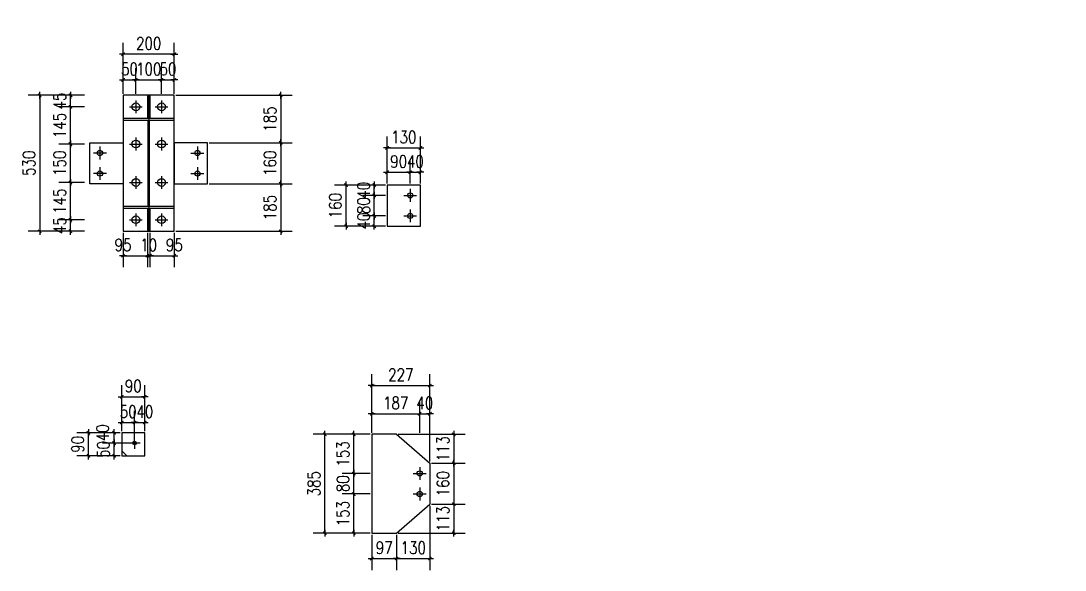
# Model space of a CAD drawing. Header units: millimetres. Extents: x 2287919 to 2522484, y -1845182 to -1736911.
# Drawn here: x 2433823 to 2441969, y -1811040 to -1806760 of the extents above; entities that cross this region are included whole.
import ezdxf

# ---------------------------------------------------------------- set-up
doc = ezdxf.new("R2010")
doc.units = ezdxf.units.MM
doc.header["$LTSCALE"] = 1000
doc.header["$PDMODE"] = 34
doc.styles.add('DIM_FONT', font='simplex.shx', dxfattribs={"width": 0.8, "bigfont": 'hztxt.shx'})
doc.dimstyles.new('WGH(1)', dxfattribs={"dimscale": 1.2, "dimtxt": 100, "dimasz": 0.5, "dimexe": 75, "dimexo": 75, "dimgap": 75, "dimtad": 1, "dimdec": 0, "dimzin": 0, "dimdsep": 46, "dimtxsty": 'DIM_FONT', "dimblk1": '_DIMX', "dimblk2": '_DIMX', "dimsah": 1, "dimcen": 0.09, "dimclrd": 3, "dimclre": 3, "dimclrt": 7, "dimadec": 0, "dimazin": 0, "dimtfac": 1, "dimtdec": 0, "dimtix": 1, "dimtmove": 2, "dimatfit": 3, "dimldrblk": '_DIMX', "dimfxl": 1, "dimtolj": 1, "dimtzin": 0, "dimarcsym": 0})

# ---------------------------------------------------------------- blocks, each defined once
blk = doc.blocks.new('_DIMX')
blk.add_line((-150, 0), (150, 0))
at = {"const_width": 50}
blk.add_lwpolyline([(-70, -70), (70, 70)], dxfattribs=at)
blk = doc.blocks.new('*D731')
at = {"color": 3, "lineweight": -2}
for p, q in [((2434331.6, -1805194.5), (2434258.9, -1805829.7)), ((2444613.1, -1806924.6), (2434269.7, -1805740.4)), ((2444676.2, -1806378.8), (2444603.5, -1807014.1))]:
    blk.add_line(p, q, dxfattribs=at)
at = {"layer": 'Defpoints', "color": 0}
for p in [(2434341.8, -1805105.1), (2434269.1, -1805740.3), (2444686.5, -1806289.4)]:
    blk.add_point(p, dxfattribs=at)
at = {"color": 3, "lineweight": -2, "xscale": 0.6, "yscale": 0.6, "zscale": 0.6}
for p, rotation in [((2434269.1, -1805740.3), 173.468718279122), ((2444613.7, -1806924.7), 353.468718279122)]:
    blk.add_blockref('_DIMX', p, dxfattribs=dict(at, rotation=rotation))
at = {"color": 7, "insert": (2439458.5, -1806183.5), "char_height": 120, "attachment_point": 5, "rotation": 353.46872, "style": 'DIM_FONT'}
blk.add_mtext('\\A1;10412', dxfattribs=at)
blk = doc.blocks.new('*D749')
at = {"color": 3, "lineweight": -2}
for p, q in [((2434318, -1808310), (2434120, -1808310)), ((2434210, -1808309.82), (2434210, -1808309.64)), ((2434210, -1808400), (2434210, -1808310)), ((2434318, -1808400), (2434120, -1808400)), ((2434210, -1808400.18), (2434210, -1808400.36))]:
    blk.add_line(p, q, dxfattribs=at)
at = {"layer": 'Defpoints', "color": 0}
for p in [(2434210, -1808310), (2434330, -1808310), (2434330, -1808400)]:
    blk.add_point(p, dxfattribs=at)
at = {"color": 3, "lineweight": -2, "xscale": 0.18, "yscale": 0.18, "zscale": 0.18}
for p, rotation in [((2434210, -1808310), 270), ((2434210, -1808400), 90)]:
    blk.add_blockref('_DIMX', p, dxfattribs=dict(at, rotation=rotation))
at = {"color": 7, "insert": (2434126, -1808355), "char_height": 96, "attachment_point": 5, "rotation": 90, "style": 'DIM_FONT'}
blk.add_mtext('\\A1;45', dxfattribs=at)
blk = doc.blocks.new('*D744')
at = {"color": 3, "lineweight": -2}
for p, q in [((2434318, -1808020), (2434120, -1808020)), ((2434210, -1808309.82), (2434210, -1808020.18)), ((2434318, -1808310), (2434120, -1808310))]:
    blk.add_line(p, q, dxfattribs=at)
at = {"layer": 'Defpoints', "color": 0}
for p in [(2434210, -1808020), (2434330, -1808020), (2434330, -1808310)]:
    blk.add_point(p, dxfattribs=at)
at = {"color": 3, "lineweight": -2, "xscale": 0.18, "yscale": 0.18, "zscale": 0.18}
for p, rotation in [((2434210, -1808020), 90), ((2434210, -1808310), 270)]:
    blk.add_blockref('_DIMX', p, dxfattribs=dict(at, rotation=rotation))
at = {"color": 7, "insert": (2434126, -1808165), "char_height": 96, "attachment_point": 5, "rotation": 90, "style": 'DIM_FONT'}
blk.add_mtext('\\A1;145', dxfattribs=at)
blk = doc.blocks.new('*D745')
at = {"color": 3, "lineweight": -2}
for p, q in [((2434318, -1807720), (2434120, -1807720)), ((2434210, -1808019.82), (2434210, -1807720.18)), ((2434318, -1808020), (2434120, -1808020))]:
    blk.add_line(p, q, dxfattribs=at)
at = {"layer": 'Defpoints', "color": 0}
for p in [(2434210, -1807720), (2434330, -1807720), (2434330, -1808020)]:
    blk.add_point(p, dxfattribs=at)
at = {"color": 3, "lineweight": -2, "xscale": 0.18, "yscale": 0.18, "zscale": 0.18}
for p, rotation in [((2434210, -1807720), 90), ((2434210, -1808020), 270)]:
    blk.add_blockref('_DIMX', p, dxfattribs=dict(at, rotation=rotation))
at = {"color": 7, "insert": (2434126, -1807870), "char_height": 96, "attachment_point": 5, "rotation": 90, "style": 'DIM_FONT'}
blk.add_mtext('\\A1;150', dxfattribs=at)
blk = doc.blocks.new('*D746')
at = {"color": 3, "lineweight": -2}
for p, q in [((2434318, -1807430), (2434120, -1807430)), ((2434210, -1807719.82), (2434210, -1807430.18)), ((2434318, -1807720), (2434120, -1807720))]:
    blk.add_line(p, q, dxfattribs=at)
at = {"layer": 'Defpoints', "color": 0}
for p in [(2434210, -1807430), (2434330, -1807430), (2434330, -1807720)]:
    blk.add_point(p, dxfattribs=at)
at = {"color": 3, "lineweight": -2, "xscale": 0.18, "yscale": 0.18, "zscale": 0.18}
for p, rotation in [((2434210, -1807430), 90), ((2434210, -1807720), 270)]:
    blk.add_blockref('_DIMX', p, dxfattribs=dict(at, rotation=rotation))
at = {"color": 7, "insert": (2434126, -1807575), "char_height": 96, "attachment_point": 5, "rotation": 90, "style": 'DIM_FONT'}
blk.add_mtext('\\A1;145', dxfattribs=at)
blk = doc.blocks.new('*D750')
at = {"color": 3, "lineweight": -2}
for p, q in [((2434318, -1807340), (2434120, -1807340)), ((2434210, -1807339.82), (2434210, -1807339.64)), ((2434210, -1807430), (2434210, -1807340)), ((2434318, -1807430), (2434120, -1807430)), ((2434210, -1807430.18), (2434210, -1807430.36))]:
    blk.add_line(p, q, dxfattribs=at)
at = {"layer": 'Defpoints', "color": 0}
for p in [(2434210, -1807340), (2434330, -1807340), (2434330, -1807430)]:
    blk.add_point(p, dxfattribs=at)
at = {"color": 3, "lineweight": -2, "xscale": 0.18, "yscale": 0.18, "zscale": 0.18}
for p, rotation in [((2434210, -1807340), 270), ((2434210, -1807430), 90)]:
    blk.add_blockref('_DIMX', p, dxfattribs=dict(at, rotation=rotation))
at = {"color": 7, "insert": (2434126, -1807385), "char_height": 96, "attachment_point": 5, "rotation": 90, "style": 'DIM_FONT'}
blk.add_mtext('\\A1;45', dxfattribs=at)
blk = doc.blocks.new('*D747')
at = {"color": 3, "lineweight": -2}
for p, q in [((2434620, -1807328), (2434620, -1807130)), ((2434720, -1807328), (2434720, -1807130)), ((2434619.82, -1807220), (2434619.64, -1807220)), ((2434620, -1807220), (2434720, -1807220)), ((2434720.18, -1807220), (2434720.36, -1807220))]:
    blk.add_line(p, q, dxfattribs=at)
at = {"layer": 'Defpoints', "color": 0}
for p in [(2434720, -1807220), (2434620, -1807340), (2434720, -1807340)]:
    blk.add_point(p, dxfattribs=at)
at = {"color": 3, "lineweight": -2, "xscale": 0.18, "yscale": 0.18, "zscale": 0.18}
blk.add_blockref('_DIMX', (2434620, -1807220), dxfattribs=at)
at = {"color": 3, "lineweight": -2, "xscale": 0.18, "yscale": 0.18, "zscale": 0.18, "rotation": 180}
blk.add_blockref('_DIMX', (2434720, -1807220), dxfattribs=at)
at = {"color": 7, "insert": (2434670, -1807136), "char_height": 96, "attachment_point": 5, "style": 'DIM_FONT'}
blk.add_mtext('\\A1;50', dxfattribs=at)
blk = doc.blocks.new('*D748')
at = {"color": 3, "lineweight": -2}
for p, q in [((2434720, -1807328), (2434720, -1807130)), ((2434920, -1807328), (2434920, -1807130)), ((2434719.82, -1807220), (2434719.64, -1807220)), ((2434720, -1807220), (2434920, -1807220)), ((2434920.18, -1807220), (2434920.36, -1807220))]:
    blk.add_line(p, q, dxfattribs=at)
at = {"layer": 'Defpoints', "color": 0}
for p in [(2434920, -1807220), (2434720, -1807340), (2434920, -1807340)]:
    blk.add_point(p, dxfattribs=at)
at = {"color": 3, "lineweight": -2, "xscale": 0.18, "yscale": 0.18, "zscale": 0.18}
blk.add_blockref('_DIMX', (2434720, -1807220), dxfattribs=at)
at = {"color": 3, "lineweight": -2, "xscale": 0.18, "yscale": 0.18, "zscale": 0.18, "rotation": 180}
blk.add_blockref('_DIMX', (2434920, -1807220), dxfattribs=at)
at = {"color": 7, "insert": (2434820, -1807136), "char_height": 96, "attachment_point": 5, "style": 'DIM_FONT'}
blk.add_mtext('\\A1;100', dxfattribs=at)
blk = doc.blocks.new('*D751')
at = {"color": 3, "lineweight": -2}
for p, q in [((2434920, -1807328), (2434920, -1807130)), ((2435020, -1807328), (2435020, -1807130)), ((2434919.82, -1807220), (2434919.64, -1807220)), ((2434920, -1807220), (2435020, -1807220)), ((2435020.18, -1807220), (2435020.36, -1807220))]:
    blk.add_line(p, q, dxfattribs=at)
at = {"layer": 'Defpoints', "color": 0}
for p in [(2435020, -1807220), (2434920, -1807340), (2435020, -1807340)]:
    blk.add_point(p, dxfattribs=at)
at = {"color": 3, "lineweight": -2, "xscale": 0.18, "yscale": 0.18, "zscale": 0.18}
blk.add_blockref('_DIMX', (2434920, -1807220), dxfattribs=at)
at = {"color": 3, "lineweight": -2, "xscale": 0.18, "yscale": 0.18, "zscale": 0.18, "rotation": 180}
blk.add_blockref('_DIMX', (2435020, -1807220), dxfattribs=at)
at = {"color": 7, "insert": (2434970, -1807136), "char_height": 96, "attachment_point": 5, "style": 'DIM_FONT'}
blk.add_mtext('\\A1;50', dxfattribs=at)
blk = doc.blocks.new('*D752')
at = {"color": 3, "lineweight": -2}
for p, q in [((2434620, -1807328), (2434620, -1806930)), ((2435020, -1807328), (2435020, -1806930)), ((2435019.82, -1807020), (2434620.18, -1807020))]:
    blk.add_line(p, q, dxfattribs=at)
at = {"layer": 'Defpoints', "color": 0}
for p in [(2434620, -1807020), (2434620, -1807340), (2435020, -1807340)]:
    blk.add_point(p, dxfattribs=at)
at = {"color": 3, "lineweight": -2, "xscale": 0.18, "yscale": 0.18, "zscale": 0.18, "rotation": 180}
blk.add_blockref('_DIMX', (2434620, -1807020), dxfattribs=at)
at = {"color": 3, "lineweight": -2, "xscale": 0.18, "yscale": 0.18, "zscale": 0.18}
blk.add_blockref('_DIMX', (2435020, -1807020), dxfattribs=at)
at = {"color": 7, "insert": (2434820, -1806936), "char_height": 96, "attachment_point": 5, "style": 'DIM_FONT'}
blk.add_mtext('\\A1;200', dxfattribs=at)
blk = doc.blocks.new('*D753')
at = {"color": 3, "lineweight": -2}
for p, q in [((2434318, -1807340), (2433880, -1807340)), ((2433970, -1807340.18), (2433970, -1808399.82)), ((2434318, -1808400), (2433880, -1808400))]:
    blk.add_line(p, q, dxfattribs=at)
at = {"layer": 'Defpoints', "color": 0}
for p in [(2434330, -1807340), (2433970, -1808400), (2434330, -1808400)]:
    blk.add_point(p, dxfattribs=at)
at = {"color": 3, "lineweight": -2, "xscale": 0.18, "yscale": 0.18, "zscale": 0.18}
for p, rotation in [((2433970, -1807340), 90), ((2433970, -1808400), 270)]:
    blk.add_blockref('_DIMX', p, dxfattribs=dict(at, rotation=rotation))
at = {"color": 7, "insert": (2433886, -1807870), "char_height": 96, "attachment_point": 5, "rotation": 90, "style": 'DIM_FONT'}
blk.add_mtext('\\A1;530', dxfattribs=at)
blk = doc.blocks.new('*D754')
at = {"color": 3, "lineweight": -2}
for p, q in [((2434620, -1808412), (2434620, -1808680)), ((2434810, -1808412), (2434810, -1808680)), ((2434620.18, -1808590), (2434809.82, -1808590))]:
    blk.add_line(p, q, dxfattribs=at)
at = {"layer": 'Defpoints', "color": 0}
for p in [(2434620, -1808400), (2434810, -1808400), (2434810, -1808590)]:
    blk.add_point(p, dxfattribs=at)
at = {"color": 3, "lineweight": -2, "xscale": 0.18, "yscale": 0.18, "zscale": 0.18, "rotation": 180}
blk.add_blockref('_DIMX', (2434620, -1808590), dxfattribs=at)
at = {"color": 3, "lineweight": -2, "xscale": 0.18, "yscale": 0.18, "zscale": 0.18}
blk.add_blockref('_DIMX', (2434810, -1808590), dxfattribs=at)
at = {"color": 7, "insert": (2434620, -1808506), "char_height": 96, "attachment_point": 5, "style": 'DIM_FONT'}
blk.add_mtext('\\A1;95', dxfattribs=at)
blk = doc.blocks.new('*D755')
at = {"color": 3, "lineweight": -2}
for p, q in [((2434810, -1808412), (2434810, -1808680)), ((2434830, -1808412), (2434830, -1808680)), ((2434809.82, -1808590), (2434809.64, -1808590)), ((2434810, -1808590), (2434830, -1808590)), ((2434830.18, -1808590), (2434830.36, -1808590))]:
    blk.add_line(p, q, dxfattribs=at)
at = {"layer": 'Defpoints', "color": 0}
for p in [(2434810, -1808400), (2434830, -1808400), (2434830, -1808590)]:
    blk.add_point(p, dxfattribs=at)
at = {"color": 3, "lineweight": -2, "xscale": 0.18, "yscale": 0.18, "zscale": 0.18}
blk.add_blockref('_DIMX', (2434810, -1808590), dxfattribs=at)
at = {"color": 3, "lineweight": -2, "xscale": 0.18, "yscale": 0.18, "zscale": 0.18, "rotation": 180}
blk.add_blockref('_DIMX', (2434830, -1808590), dxfattribs=at)
at = {"color": 7, "insert": (2434820, -1808506), "char_height": 96, "attachment_point": 5, "style": 'DIM_FONT'}
blk.add_mtext('\\A1;10', dxfattribs=at)
blk = doc.blocks.new('*D756')
at = {"color": 3, "lineweight": -2}
for p, q in [((2434830, -1808412), (2434830, -1808680)), ((2435020, -1808412), (2435020, -1808680)), ((2434830.18, -1808590), (2435019.82, -1808590))]:
    blk.add_line(p, q, dxfattribs=at)
at = {"layer": 'Defpoints', "color": 0}
for p in [(2434830, -1808400), (2435020, -1808400), (2435020, -1808590)]:
    blk.add_point(p, dxfattribs=at)
at = {"color": 3, "lineweight": -2, "xscale": 0.18, "yscale": 0.18, "zscale": 0.18, "rotation": 180}
blk.add_blockref('_DIMX', (2434830, -1808590), dxfattribs=at)
at = {"color": 3, "lineweight": -2, "xscale": 0.18, "yscale": 0.18, "zscale": 0.18}
blk.add_blockref('_DIMX', (2435020, -1808590), dxfattribs=at)
at = {"color": 7, "insert": (2435020, -1808506), "char_height": 96, "attachment_point": 5, "style": 'DIM_FONT'}
blk.add_mtext('\\A1;95', dxfattribs=at)
blk = doc.blocks.new('*D757')
at = {"color": 3, "lineweight": -2}
for p, q in [((2434684, -1810050), (2434460, -1810050)), ((2434550, -1810049.82), (2434550, -1810049.64)), ((2434550, -1810150), (2434550, -1810050)), ((2434598, -1810150), (2434460, -1810150)), ((2434550, -1810150.18), (2434550, -1810150.36))]:
    blk.add_line(p, q, dxfattribs=at)
at = {"layer": 'Defpoints', "color": 0}
for p in [(2434550, -1810050), (2434696, -1810050), (2434610, -1810150)]:
    blk.add_point(p, dxfattribs=at)
at = {"color": 3, "lineweight": -2, "xscale": 0.18, "yscale": 0.18, "zscale": 0.18}
for p, rotation in [((2434550, -1810050), 270), ((2434550, -1810150), 90)]:
    blk.add_blockref('_DIMX', p, dxfattribs=dict(at, rotation=rotation))
at = {"color": 7, "insert": (2434466, -1810100), "char_height": 96, "attachment_point": 5, "rotation": 90, "style": 'DIM_FONT'}
blk.add_mtext('\\A1;50', dxfattribs=at)
blk = doc.blocks.new('*D758')
at = {"color": 3, "lineweight": -2}
for p, q in [((2434598, -1809970), (2434460, -1809970)), ((2434550, -1810049.82), (2434550, -1809970.18)), ((2434684, -1810050), (2434460, -1810050))]:
    blk.add_line(p, q, dxfattribs=at)
at = {"layer": 'Defpoints', "color": 0}
for p in [(2434550, -1809970), (2434610, -1809970), (2434696, -1810050)]:
    blk.add_point(p, dxfattribs=at)
at = {"color": 3, "lineweight": -2, "xscale": 0.18, "yscale": 0.18, "zscale": 0.18}
for p, rotation in [((2434550, -1809970), 90), ((2434550, -1810050), 270)]:
    blk.add_blockref('_DIMX', p, dxfattribs=dict(at, rotation=rotation))
at = {"color": 7, "insert": (2434460, -1809970), "char_height": 96, "attachment_point": 5, "rotation": 90, "style": 'DIM_FONT'}
blk.add_mtext('\\A1;40', dxfattribs=at)
blk = doc.blocks.new('*D759')
at = {"color": 3, "lineweight": -2}
for p, q in [((2434610, -1809958), (2434610, -1809800)), ((2434710, -1810024), (2434710, -1809800)), ((2434609.82, -1809890), (2434609.64, -1809890)), ((2434610, -1809890), (2434710, -1809890)), ((2434710.18, -1809890), (2434710.36, -1809890))]:
    blk.add_line(p, q, dxfattribs=at)
at = {"layer": 'Defpoints', "color": 0}
for p in [(2434710, -1809890), (2434610, -1809970), (2434710, -1810036)]:
    blk.add_point(p, dxfattribs=at)
at = {"color": 3, "lineweight": -2, "xscale": 0.18, "yscale": 0.18, "zscale": 0.18}
blk.add_blockref('_DIMX', (2434610, -1809890), dxfattribs=at)
at = {"color": 3, "lineweight": -2, "xscale": 0.18, "yscale": 0.18, "zscale": 0.18, "rotation": 180}
blk.add_blockref('_DIMX', (2434710, -1809890), dxfattribs=at)
at = {"color": 7, "insert": (2434660, -1809806), "char_height": 96, "attachment_point": 5, "style": 'DIM_FONT'}
blk.add_mtext('\\A1;50', dxfattribs=at)
blk = doc.blocks.new('*D760')
at = {"color": 3, "lineweight": -2}
for p, q in [((2434710, -1810024), (2434710, -1809800)), ((2434790, -1809958), (2434790, -1809800)), ((2434710.18, -1809890), (2434789.82, -1809890))]:
    blk.add_line(p, q, dxfattribs=at)
at = {"layer": 'Defpoints', "color": 0}
for p in [(2434790, -1809890), (2434790, -1809970), (2434710, -1810036)]:
    blk.add_point(p, dxfattribs=at)
at = {"color": 3, "lineweight": -2, "xscale": 0.18, "yscale": 0.18, "zscale": 0.18, "rotation": 180}
blk.add_blockref('_DIMX', (2434710, -1809890), dxfattribs=at)
at = {"color": 3, "lineweight": -2, "xscale": 0.18, "yscale": 0.18, "zscale": 0.18}
blk.add_blockref('_DIMX', (2434790, -1809890), dxfattribs=at)
at = {"color": 7, "insert": (2434790, -1809806), "char_height": 96, "attachment_point": 5, "style": 'DIM_FONT'}
blk.add_mtext('\\A1;40', dxfattribs=at)
blk = doc.blocks.new('*D761')
at = {"color": 3, "lineweight": -2}
for p, q in [((2434610, -1809958), (2434610, -1809600)), ((2434790, -1809958), (2434790, -1809600)), ((2434609.82, -1809690), (2434609.64, -1809690)), ((2434610, -1809690), (2434790, -1809690)), ((2434790.18, -1809690), (2434790.36, -1809690))]:
    blk.add_line(p, q, dxfattribs=at)
at = {"layer": 'Defpoints', "color": 0}
for p in [(2434790, -1809690), (2434610, -1809970), (2434790, -1809970)]:
    blk.add_point(p, dxfattribs=at)
at = {"color": 3, "lineweight": -2, "xscale": 0.18, "yscale": 0.18, "zscale": 0.18}
blk.add_blockref('_DIMX', (2434610, -1809690), dxfattribs=at)
at = {"color": 3, "lineweight": -2, "xscale": 0.18, "yscale": 0.18, "zscale": 0.18, "rotation": 180}
blk.add_blockref('_DIMX', (2434790, -1809690), dxfattribs=at)
at = {"color": 7, "insert": (2434700, -1809606), "char_height": 96, "attachment_point": 5, "style": 'DIM_FONT'}
blk.add_mtext('\\A1;90', dxfattribs=at)
blk = doc.blocks.new('*D762')
at = {"color": 3, "lineweight": -2}
for p, q in [((2434598, -1809970), (2434260, -1809970)), ((2434350, -1809969.82), (2434350, -1809969.64)), ((2434350, -1810150), (2434350, -1809970)), ((2434598, -1810150), (2434260, -1810150)), ((2434350, -1810150.18), (2434350, -1810150.36))]:
    blk.add_line(p, q, dxfattribs=at)
at = {"layer": 'Defpoints', "color": 0}
for p in [(2434350, -1809970), (2434610, -1809970), (2434610, -1810150)]:
    blk.add_point(p, dxfattribs=at)
at = {"color": 3, "lineweight": -2, "xscale": 0.18, "yscale": 0.18, "zscale": 0.18}
for p, rotation in [((2434350, -1809970), 270), ((2434350, -1810150), 90)]:
    blk.add_blockref('_DIMX', p, dxfattribs=dict(at, rotation=rotation))
at = {"color": 7, "insert": (2434266, -1810060), "char_height": 96, "attachment_point": 5, "rotation": 90, "style": 'DIM_FONT'}
blk.add_mtext('\\A1;90', dxfattribs=at)
blk = doc.blocks.new('*D800')
at = {"color": 3, "lineweight": -2}
for p, q in [((2435032, -1807340), (2435940, -1807340)), ((2435850, -1807340.18), (2435850, -1807709.82)), ((2435292, -1807710), (2435940, -1807710))]:
    blk.add_line(p, q, dxfattribs=at)
at = {"layer": 'Defpoints', "color": 0}
for p in [(2435020, -1807340), (2435280, -1807710), (2435850, -1807710)]:
    blk.add_point(p, dxfattribs=at)
at = {"color": 3, "lineweight": -2, "xscale": 0.18, "yscale": 0.18, "zscale": 0.18}
for p, rotation in [((2435850, -1807340), 90), ((2435850, -1807710), 270)]:
    blk.add_blockref('_DIMX', p, dxfattribs=dict(at, rotation=rotation))
at = {"color": 7, "insert": (2435766, -1807525), "char_height": 96, "attachment_point": 5, "rotation": 90, "style": 'DIM_FONT'}
blk.add_mtext('\\A1;185', dxfattribs=at)
blk = doc.blocks.new('*D801')
at = {"color": 3, "lineweight": -2}
for p, q in [((2435292, -1807710), (2435940, -1807710)), ((2435850, -1807710.18), (2435850, -1808029.82)), ((2435292, -1808030), (2435940, -1808030))]:
    blk.add_line(p, q, dxfattribs=at)
at = {"layer": 'Defpoints', "color": 0}
for p in [(2435280, -1807710), (2435280, -1808030), (2435850, -1808030)]:
    blk.add_point(p, dxfattribs=at)
at = {"color": 3, "lineweight": -2, "xscale": 0.18, "yscale": 0.18, "zscale": 0.18}
for p, rotation in [((2435850, -1807710), 90), ((2435850, -1808030), 270)]:
    blk.add_blockref('_DIMX', p, dxfattribs=dict(at, rotation=rotation))
at = {"color": 7, "insert": (2435766, -1807870), "char_height": 96, "attachment_point": 5, "rotation": 90, "style": 'DIM_FONT'}
blk.add_mtext('\\A1;160', dxfattribs=at)
blk = doc.blocks.new('*D802')
at = {"color": 3, "lineweight": -2}
for p, q in [((2435292, -1808030), (2435940, -1808030)), ((2435850, -1808030.18), (2435850, -1808399.82)), ((2435032, -1808400), (2435940, -1808400))]:
    blk.add_line(p, q, dxfattribs=at)
at = {"layer": 'Defpoints', "color": 0}
for p in [(2435280, -1808030), (2435020, -1808400), (2435850, -1808400)]:
    blk.add_point(p, dxfattribs=at)
at = {"color": 3, "lineweight": -2, "xscale": 0.18, "yscale": 0.18, "zscale": 0.18}
for p, rotation in [((2435850, -1808030), 90), ((2435850, -1808400), 270)]:
    blk.add_blockref('_DIMX', p, dxfattribs=dict(at, rotation=rotation))
at = {"color": 7, "insert": (2435766, -1808215), "char_height": 96, "attachment_point": 5, "rotation": 90, "style": 'DIM_FONT'}
blk.add_mtext('\\A1;185', dxfattribs=at)
blk = doc.blocks.new('*D805')
at = {"color": 3, "lineweight": -2}
for p, q in [((2436668, -1808280), (2436490, -1808280)), ((2436580, -1808279.82), (2436580, -1808279.64)), ((2436580, -1808360), (2436580, -1808280)), ((2436668, -1808360), (2436490, -1808360)), ((2436580, -1808360.18), (2436580, -1808360.36))]:
    blk.add_line(p, q, dxfattribs=at)
at = {"layer": 'Defpoints', "color": 0}
for p in [(2436580, -1808280), (2436680, -1808280), (2436680, -1808360)]:
    blk.add_point(p, dxfattribs=at)
at = {"color": 3, "lineweight": -2, "xscale": 0.18, "yscale": 0.18, "zscale": 0.18}
for p, rotation in [((2436580, -1808280), 270), ((2436580, -1808360), 90)]:
    blk.add_blockref('_DIMX', p, dxfattribs=dict(at, rotation=rotation))
at = {"color": 7, "insert": (2436496, -1808320), "char_height": 96, "attachment_point": 5, "rotation": 90, "style": 'DIM_FONT'}
blk.add_mtext('\\A1;40', dxfattribs=at)
blk = doc.blocks.new('*D803')
at = {"color": 3, "lineweight": -2}
for p, q in [((2436668, -1808120), (2436490, -1808120)), ((2436580, -1808119.82), (2436580, -1808119.64)), ((2436580, -1808280), (2436580, -1808120)), ((2436668, -1808280), (2436490, -1808280)), ((2436580, -1808280.18), (2436580, -1808280.36))]:
    blk.add_line(p, q, dxfattribs=at)
at = {"layer": 'Defpoints', "color": 0}
for p in [(2436580, -1808120), (2436680, -1808120), (2436680, -1808280)]:
    blk.add_point(p, dxfattribs=at)
at = {"color": 3, "lineweight": -2, "xscale": 0.18, "yscale": 0.18, "zscale": 0.18}
for p, rotation in [((2436580, -1808120), 270), ((2436580, -1808280), 90)]:
    blk.add_blockref('_DIMX', p, dxfattribs=dict(at, rotation=rotation))
at = {"color": 7, "insert": (2436496, -1808200), "char_height": 96, "attachment_point": 5, "rotation": 90, "style": 'DIM_FONT'}
blk.add_mtext('\\A1;80', dxfattribs=at)
blk = doc.blocks.new('*D806')
at = {"color": 3, "lineweight": -2}
for p, q in [((2436668, -1808040), (2436490, -1808040)), ((2436580, -1808039.82), (2436580, -1808039.64)), ((2436580, -1808120), (2436580, -1808040)), ((2436668, -1808120), (2436490, -1808120)), ((2436580, -1808120.18), (2436580, -1808120.36))]:
    blk.add_line(p, q, dxfattribs=at)
at = {"layer": 'Defpoints', "color": 0}
for p in [(2436580, -1808040), (2436680, -1808040), (2436680, -1808120)]:
    blk.add_point(p, dxfattribs=at)
at = {"color": 3, "lineweight": -2, "xscale": 0.18, "yscale": 0.18, "zscale": 0.18}
for p, rotation in [((2436580, -1808040), 270), ((2436580, -1808120), 90)]:
    blk.add_blockref('_DIMX', p, dxfattribs=dict(at, rotation=rotation))
at = {"color": 7, "insert": (2436496, -1808080), "char_height": 96, "attachment_point": 5, "rotation": 90, "style": 'DIM_FONT'}
blk.add_mtext('\\A1;40', dxfattribs=at)
blk = doc.blocks.new('*D807')
at = {"color": 3, "lineweight": -2}
for p, q in [((2436668, -1808040), (2436270, -1808040)), ((2436360, -1808359.82), (2436360, -1808040.18)), ((2436668, -1808360), (2436270, -1808360))]:
    blk.add_line(p, q, dxfattribs=at)
at = {"layer": 'Defpoints', "color": 0}
for p in [(2436360, -1808040), (2436680, -1808040), (2436680, -1808360)]:
    blk.add_point(p, dxfattribs=at)
at = {"color": 3, "lineweight": -2, "xscale": 0.18, "yscale": 0.18, "zscale": 0.18}
for p, rotation in [((2436360, -1808040), 90), ((2436360, -1808360), 270)]:
    blk.add_blockref('_DIMX', p, dxfattribs=dict(at, rotation=rotation))
at = {"color": 7, "insert": (2436276, -1808200), "char_height": 96, "attachment_point": 5, "rotation": 90, "style": 'DIM_FONT'}
blk.add_mtext('\\A1;160', dxfattribs=at)
blk = doc.blocks.new('*D804')
at = {"color": 3, "lineweight": -2}
for p, q in [((2436680, -1808028), (2436680, -1807850)), ((2436860, -1808028), (2436860, -1807850)), ((2436679.82, -1807940), (2436679.64, -1807940)), ((2436680, -1807940), (2436860, -1807940)), ((2436860.18, -1807940), (2436860.36, -1807940))]:
    blk.add_line(p, q, dxfattribs=at)
at = {"layer": 'Defpoints', "color": 0}
for p in [(2436860, -1807940), (2436680, -1808040), (2436860, -1808040)]:
    blk.add_point(p, dxfattribs=at)
at = {"color": 3, "lineweight": -2, "xscale": 0.18, "yscale": 0.18, "zscale": 0.18}
blk.add_blockref('_DIMX', (2436680, -1807940), dxfattribs=at)
at = {"color": 3, "lineweight": -2, "xscale": 0.18, "yscale": 0.18, "zscale": 0.18, "rotation": 180}
blk.add_blockref('_DIMX', (2436860, -1807940), dxfattribs=at)
at = {"color": 7, "insert": (2436770, -1807856), "char_height": 96, "attachment_point": 5, "style": 'DIM_FONT'}
blk.add_mtext('\\A1;90', dxfattribs=at)
blk = doc.blocks.new('*D808')
at = {"color": 3, "lineweight": -2}
for p, q in [((2436860, -1808028), (2436860, -1807850)), ((2436940, -1808028), (2436940, -1807850)), ((2436859.82, -1807940), (2436859.64, -1807940)), ((2436860, -1807940), (2436940, -1807940)), ((2436940.18, -1807940), (2436940.36, -1807940))]:
    blk.add_line(p, q, dxfattribs=at)
at = {"layer": 'Defpoints', "color": 0}
for p in [(2436940, -1807940), (2436860, -1808040), (2436940, -1808040)]:
    blk.add_point(p, dxfattribs=at)
at = {"color": 3, "lineweight": -2, "xscale": 0.18, "yscale": 0.18, "zscale": 0.18}
blk.add_blockref('_DIMX', (2436860, -1807940), dxfattribs=at)
at = {"color": 3, "lineweight": -2, "xscale": 0.18, "yscale": 0.18, "zscale": 0.18, "rotation": 180}
blk.add_blockref('_DIMX', (2436940, -1807940), dxfattribs=at)
at = {"color": 7, "insert": (2436900, -1807856), "char_height": 96, "attachment_point": 5, "style": 'DIM_FONT'}
blk.add_mtext('\\A1;40', dxfattribs=at)
blk = doc.blocks.new('*D809')
at = {"color": 3, "lineweight": -2}
for p, q in [((2436680, -1808028), (2436680, -1807660)), ((2436940, -1808028), (2436940, -1807660)), ((2436680.18, -1807750), (2436939.82, -1807750))]:
    blk.add_line(p, q, dxfattribs=at)
at = {"layer": 'Defpoints', "color": 0}
for p in [(2436940, -1807750), (2436680, -1808040), (2436940, -1808040)]:
    blk.add_point(p, dxfattribs=at)
at = {"color": 3, "lineweight": -2, "xscale": 0.18, "yscale": 0.18, "zscale": 0.18, "rotation": 180}
blk.add_blockref('_DIMX', (2436680, -1807750), dxfattribs=at)
at = {"color": 3, "lineweight": -2, "xscale": 0.18, "yscale": 0.18, "zscale": 0.18}
blk.add_blockref('_DIMX', (2436940, -1807750), dxfattribs=at)
at = {"color": 7, "insert": (2436810, -1807666), "char_height": 96, "attachment_point": 5, "style": 'DIM_FONT'}
blk.add_mtext('\\A1;130', dxfattribs=at)
blk = doc.blocks.new('*D811')
at = {"color": 3, "lineweight": -2}
for p, q in [((2436548, -1810447), (2436330, -1810447)), ((2436420, -1810751.82), (2436420, -1810447.18)), ((2436548, -1810752), (2436330, -1810752))]:
    blk.add_line(p, q, dxfattribs=at)
at = {"layer": 'Defpoints', "color": 0}
for p in [(2436420, -1810447), (2436560, -1810447), (2436560, -1810752)]:
    blk.add_point(p, dxfattribs=at)
at = {"color": 3, "lineweight": -2, "xscale": 0.18, "yscale": 0.18, "zscale": 0.18}
for p, rotation in [((2436420, -1810447), 90), ((2436420, -1810752), 270)]:
    blk.add_blockref('_DIMX', p, dxfattribs=dict(at, rotation=rotation))
at = {"color": 7, "insert": (2436336, -1810599.5), "char_height": 96, "attachment_point": 5, "rotation": 90, "style": 'DIM_FONT'}
blk.add_mtext('\\A1;153', dxfattribs=at)
blk = doc.blocks.new('*D812')
at = {"color": 3, "lineweight": -2}
for p, q in [((2436548, -1810287), (2436330, -1810287)), ((2436420, -1810286.82), (2436420, -1810286.64)), ((2436420, -1810447), (2436420, -1810287)), ((2436548, -1810447), (2436330, -1810447)), ((2436420, -1810447.18), (2436420, -1810447.36))]:
    blk.add_line(p, q, dxfattribs=at)
at = {"layer": 'Defpoints', "color": 0}
for p in [(2436420, -1810287), (2436560, -1810287), (2436560, -1810447)]:
    blk.add_point(p, dxfattribs=at)
at = {"color": 3, "lineweight": -2, "xscale": 0.18, "yscale": 0.18, "zscale": 0.18}
for p, rotation in [((2436420, -1810287), 270), ((2436420, -1810447), 90)]:
    blk.add_blockref('_DIMX', p, dxfattribs=dict(at, rotation=rotation))
at = {"color": 7, "insert": (2436336, -1810367), "char_height": 96, "attachment_point": 5, "rotation": 90, "style": 'DIM_FONT'}
blk.add_mtext('\\A1;80', dxfattribs=at)
blk = doc.blocks.new('*D813')
at = {"color": 3, "lineweight": -2}
for p, q in [((2436548, -1809982), (2436330, -1809982)), ((2436420, -1810286.82), (2436420, -1809982.18)), ((2436548, -1810287), (2436330, -1810287))]:
    blk.add_line(p, q, dxfattribs=at)
at = {"layer": 'Defpoints', "color": 0}
for p in [(2436420, -1809982), (2436560, -1809982), (2436560, -1810287)]:
    blk.add_point(p, dxfattribs=at)
at = {"color": 3, "lineweight": -2, "xscale": 0.18, "yscale": 0.18, "zscale": 0.18}
for p, rotation in [((2436420, -1809982), 90), ((2436420, -1810287), 270)]:
    blk.add_blockref('_DIMX', p, dxfattribs=dict(at, rotation=rotation))
at = {"color": 7, "insert": (2436336, -1810134.5), "char_height": 96, "attachment_point": 5, "rotation": 90, "style": 'DIM_FONT'}
blk.add_mtext('\\A1;153', dxfattribs=at)
blk = doc.blocks.new('*D815')
at = {"color": 3, "lineweight": -2}
for p, q in [((2436548, -1809982), (2436104, -1809982)), ((2436194, -1810751.82), (2436194, -1809982.18)), ((2436548, -1810752), (2436104, -1810752))]:
    blk.add_line(p, q, dxfattribs=at)
at = {"layer": 'Defpoints', "color": 0}
for p in [(2436194, -1809982), (2436560, -1809982), (2436560, -1810752)]:
    blk.add_point(p, dxfattribs=at)
at = {"color": 3, "lineweight": -2, "xscale": 0.18, "yscale": 0.18, "zscale": 0.18}
for p, rotation in [((2436194, -1809982), 90), ((2436194, -1810752), 270)]:
    blk.add_blockref('_DIMX', p, dxfattribs=dict(at, rotation=rotation))
at = {"color": 7, "insert": (2436110, -1810367), "char_height": 96, "attachment_point": 5, "rotation": 90, "style": 'DIM_FONT'}
blk.add_mtext('\\A1;385', dxfattribs=at)
blk = doc.blocks.new('*D814')
at = {"color": 3, "lineweight": -2}
for p, q in [((2436560, -1809970), (2436560, -1809732)), ((2436934, -1809970), (2436934, -1809732)), ((2436560.18, -1809822), (2436933.82, -1809822))]:
    blk.add_line(p, q, dxfattribs=at)
at = {"layer": 'Defpoints', "color": 0}
for p in [(2436934, -1809822), (2436560, -1809982), (2436934, -1809982)]:
    blk.add_point(p, dxfattribs=at)
at = {"color": 3, "lineweight": -2, "xscale": 0.18, "yscale": 0.18, "zscale": 0.18, "rotation": 180}
blk.add_blockref('_DIMX', (2436560, -1809822), dxfattribs=at)
at = {"color": 3, "lineweight": -2, "xscale": 0.18, "yscale": 0.18, "zscale": 0.18}
blk.add_blockref('_DIMX', (2436934, -1809822), dxfattribs=at)
at = {"color": 7, "insert": (2436747, -1809738), "char_height": 96, "attachment_point": 5, "style": 'DIM_FONT'}
blk.add_mtext('\\A1;187', dxfattribs=at)
blk = doc.blocks.new('*D816')
at = {"color": 3, "lineweight": -2}
for p, q in [((2436934, -1809970), (2436934, -1809732)), ((2437014, -1810195), (2437014, -1809732)), ((2436933.82, -1809822), (2436933.64, -1809822)), ((2436934, -1809822), (2437014, -1809822)), ((2437014.18, -1809822), (2437014.36, -1809822))]:
    blk.add_line(p, q, dxfattribs=at)
at = {"layer": 'Defpoints', "color": 0}
for p in [(2437014, -1809822), (2436934, -1809982), (2437014, -1810207)]:
    blk.add_point(p, dxfattribs=at)
at = {"color": 3, "lineweight": -2, "xscale": 0.18, "yscale": 0.18, "zscale": 0.18}
blk.add_blockref('_DIMX', (2436934, -1809822), dxfattribs=at)
at = {"color": 3, "lineweight": -2, "xscale": 0.18, "yscale": 0.18, "zscale": 0.18, "rotation": 180}
blk.add_blockref('_DIMX', (2437014, -1809822), dxfattribs=at)
at = {"color": 7, "insert": (2436974, -1809738), "char_height": 96, "attachment_point": 5, "style": 'DIM_FONT'}
blk.add_mtext('\\A1;40', dxfattribs=at)
blk = doc.blocks.new('*D810')
at = {"color": 3, "lineweight": -2}
for p, q in [((2436560, -1809970), (2436560, -1809512)), ((2437014, -1810195), (2437014, -1809512)), ((2436560.18, -1809602), (2437013.82, -1809602))]:
    blk.add_line(p, q, dxfattribs=at)
at = {"layer": 'Defpoints', "color": 0}
for p in [(2437014, -1809602), (2436560, -1809982), (2437014, -1810207)]:
    blk.add_point(p, dxfattribs=at)
at = {"color": 3, "lineweight": -2, "xscale": 0.18, "yscale": 0.18, "zscale": 0.18, "rotation": 180}
blk.add_blockref('_DIMX', (2436560, -1809602), dxfattribs=at)
at = {"color": 3, "lineweight": -2, "xscale": 0.18, "yscale": 0.18, "zscale": 0.18}
blk.add_blockref('_DIMX', (2437014, -1809602), dxfattribs=at)
at = {"color": 7, "insert": (2436787, -1809518), "char_height": 96, "attachment_point": 5, "style": 'DIM_FONT'}
blk.add_mtext('\\A1;227', dxfattribs=at)
blk = doc.blocks.new('*D1478')
at = {"color": 3, "lineweight": -2}
for p, q in [((2436560, -1810764), (2436560, -1811040)), ((2436754, -1810764), (2436754, -1811040)), ((2436559.82, -1810950), (2436559.64, -1810950)), ((2436560, -1810950), (2436754, -1810950)), ((2436754.18, -1810950), (2436754.36, -1810950))]:
    blk.add_line(p, q, dxfattribs=at)
at = {"layer": 'Defpoints', "color": 0}
for p in [(2436560, -1810752), (2436754, -1810752), (2436754, -1810950)]:
    blk.add_point(p, dxfattribs=at)
at = {"color": 3, "lineweight": -2, "xscale": 0.18, "yscale": 0.18, "zscale": 0.18}
blk.add_blockref('_DIMX', (2436560, -1810950), dxfattribs=at)
at = {"color": 3, "lineweight": -2, "xscale": 0.18, "yscale": 0.18, "zscale": 0.18, "rotation": 180}
blk.add_blockref('_DIMX', (2436754, -1810950), dxfattribs=at)
at = {"color": 7, "insert": (2436657, -1810866), "char_height": 96, "attachment_point": 5, "style": 'DIM_FONT'}
blk.add_mtext('\\A1;97', dxfattribs=at)
blk = doc.blocks.new('*D1479')
at = {"color": 3, "lineweight": -2}
for p, q in [((2437014, -1810539), (2437014, -1811040)), ((2436754, -1810764), (2436754, -1811040)), ((2436754.18, -1810950), (2437013.82, -1810950))]:
    blk.add_line(p, q, dxfattribs=at)
at = {"layer": 'Defpoints', "color": 0}
for p in [(2437014, -1810527), (2436754, -1810752), (2437014, -1810950)]:
    blk.add_point(p, dxfattribs=at)
at = {"color": 3, "lineweight": -2, "xscale": 0.18, "yscale": 0.18, "zscale": 0.18, "rotation": 180}
blk.add_blockref('_DIMX', (2436754, -1810950), dxfattribs=at)
at = {"color": 3, "lineweight": -2, "xscale": 0.18, "yscale": 0.18, "zscale": 0.18}
blk.add_blockref('_DIMX', (2437014, -1810950), dxfattribs=at)
at = {"color": 7, "insert": (2436884, -1810866), "char_height": 96, "attachment_point": 5, "style": 'DIM_FONT'}
blk.add_mtext('\\A1;130', dxfattribs=at)
blk = doc.blocks.new('*D1489')
at = {"color": 3, "lineweight": -2}
for p, q in [((2436766, -1809982), (2437290, -1809982)), ((2437200, -1809981.82), (2437200, -1809981.64)), ((2437200, -1809982), (2437200, -1810207)), ((2437026, -1810207), (2437290, -1810207)), ((2437200, -1810207.18), (2437200, -1810207.36))]:
    blk.add_line(p, q, dxfattribs=at)
at = {"layer": 'Defpoints', "color": 0}
for p in [(2436754, -1809982), (2437014, -1810207), (2437200, -1810207)]:
    blk.add_point(p, dxfattribs=at)
at = {"color": 3, "lineweight": -2, "xscale": 0.18, "yscale": 0.18, "zscale": 0.18}
for p, rotation in [((2437200, -1809982), 270), ((2437200, -1810207), 90)]:
    blk.add_blockref('_DIMX', p, dxfattribs=dict(at, rotation=rotation))
at = {"color": 7, "insert": (2437116, -1810094.5), "char_height": 96, "attachment_point": 5, "rotation": 90, "style": 'DIM_FONT'}
blk.add_mtext('\\A1;113', dxfattribs=at)
blk = doc.blocks.new('*D1490')
at = {"color": 3, "lineweight": -2}
for p, q in [((2437026, -1810207), (2437290, -1810207)), ((2437200, -1810207.18), (2437200, -1810526.82)), ((2437026, -1810527), (2437290, -1810527))]:
    blk.add_line(p, q, dxfattribs=at)
at = {"layer": 'Defpoints', "color": 0}
for p in [(2437014, -1810207), (2437014, -1810527), (2437200, -1810527)]:
    blk.add_point(p, dxfattribs=at)
at = {"color": 3, "lineweight": -2, "xscale": 0.18, "yscale": 0.18, "zscale": 0.18}
for p, rotation in [((2437200, -1810207), 90), ((2437200, -1810527), 270)]:
    blk.add_blockref('_DIMX', p, dxfattribs=dict(at, rotation=rotation))
at = {"color": 7, "insert": (2437116, -1810367), "char_height": 96, "attachment_point": 5, "rotation": 90, "style": 'DIM_FONT'}
blk.add_mtext('\\A1;160', dxfattribs=at)
blk = doc.blocks.new('*D1491')
at = {"color": 3, "lineweight": -2}
for p, q in [((2437026, -1810527), (2437290, -1810527)), ((2437200, -1810526.82), (2437200, -1810526.64)), ((2437200, -1810527), (2437200, -1810752)), ((2436766, -1810752), (2437290, -1810752)), ((2437200, -1810752.18), (2437200, -1810752.36))]:
    blk.add_line(p, q, dxfattribs=at)
at = {"layer": 'Defpoints', "color": 0}
for p in [(2437014, -1810527), (2436754, -1810752), (2437200, -1810752)]:
    blk.add_point(p, dxfattribs=at)
at = {"color": 3, "lineweight": -2, "xscale": 0.18, "yscale": 0.18, "zscale": 0.18}
for p, rotation in [((2437200, -1810527), 270), ((2437200, -1810752), 90)]:
    blk.add_blockref('_DIMX', p, dxfattribs=dict(at, rotation=rotation))
at = {"color": 7, "insert": (2437116, -1810639.5), "char_height": 96, "attachment_point": 5, "rotation": 90, "style": 'DIM_FONT'}
blk.add_mtext('\\A1;113', dxfattribs=at)

msp = doc.modelspace()

# ---------------------------------------------------------------- linework, layer by layer
for p, q in [((2434620, -1807340), (2434620, -1808400)), ((2435020, -1807340), (2434620, -1807340)), ((2434810, -1807340), (2434810, -1807520)), ((2434830, -1807340), (2434830, -1807520)), ((2435020, -1808400), (2435020, -1807340)), ((2434720, -1807380), (2434720, -1807480)), ((2434920, -1807380), (2434920, -1807480)), ((2434670, -1807430), (2434770, -1807430)), ((2434870, -1807430), (2434970, -1807430)), ((2434820, -1807536), (2434814, -1807536)), ((2434720, -1807670), (2434720, -1807770)), ((2434920, -1807670), (2434920, -1807770)), ((2434360, -1808030), (2434360, -1807710)), ((2434360, -1807710), (2434620, -1807710)), ((2434440, -1807740), (2434440, -1807840)), ((2434670, -1807720), (2434770, -1807720)), ((2434870, -1807720), (2434970, -1807720)), ((2435020, -1807710), (2435020, -1808030)), ((2435280, -1807710), (2435020, -1807710)), ((2435200, -1807740), (2435200, -1807840)), ((2435280, -1808030), (2435280, -1807710)), ((2434490, -1807790), (2434390, -1807790)), ((2435150, -1807790), (2435250, -1807790)), ((2434440, -1807900), (2434440, -1808000)), ((2435200, -1807900), (2435200, -1808000)), ((2434490, -1807950), (2434390, -1807950)), ((2434720, -1807970), (2434720, -1808070)), ((2434920, -1807970), (2434920, -1808070)), ((2435150, -1807950), (2435250, -1807950)), ((2434620, -1808030), (2434360, -1808030)), ((2434670, -1808020), (2434770, -1808020)), ((2434870, -1808020), (2434970, -1808020)), ((2435020, -1808030), (2435280, -1808030)), ((2436680, -1808040), (2436680, -1808360)), ((2436940, -1808040), (2436680, -1808040)), ((2436860, -1808070), (2436860, -1808170)), ((2436940, -1808360), (2436940, -1808040)), ((2436810, -1808120), (2436910, -1808120)), ((2434810, -1808220), (2434810, -1808400)), ((2434814, -1808204), (2434826, -1808204)), ((2434830, -1808220), (2434830, -1808400)), ((2436860, -1808230), (2436860, -1808330)), ((2434670, -1808310), (2434770, -1808310)), ((2434720, -1808260), (2434720, -1808360)), ((2434870, -1808310), (2434970, -1808310)), ((2434920, -1808260), (2434920, -1808360)), ((2436810, -1808280), (2436910, -1808280)), ((2434620, -1808400), (2435020, -1808400)), ((2436680, -1808360), (2436940, -1808360)), ((2434610, -1809970), (2434610, -1810150)), ((2434790, -1809970), (2434610, -1809970)), ((2434710, -1810036), (2434710, -1810006)), ((2434790, -1810150), (2434790, -1809970)), ((2436560, -1809982), (2436560, -1810752)), ((2436754, -1809982), (2436560, -1809982)), ((2436754, -1809982), (2437014, -1810207)), ((2434610, -1810110), (2434650, -1810150)), ((2434696, -1810050), (2434666, -1810050)), ((2434754, -1810050), (2434696, -1810050)), ((2434710, -1810064), (2434710, -1810036)), ((2434710, -1810064), (2434710, -1810094)), ((2434610, -1810150), (2434790, -1810150)), ((2436934, -1810237), (2436934, -1810337)), ((2437014, -1810207), (2437014, -1810527)), ((2436884, -1810287), (2436984, -1810287)), ((2436934, -1810397), (2436934, -1810497)), ((2436884, -1810447), (2436984, -1810447)), ((2436754, -1810752), (2437014, -1810527)), ((2436560, -1810752), (2436754, -1810752))]:
    msp.add_line(p, q)
at = {"color": 1}
msp.add_line((2434820, -1807340), (2434820, -1808400), dxfattribs=at)
at = {"color": 4}
for p, q in [((2435020, -1807520), (2434620, -1807520)), ((2435020, -1807536), (2434620, -1807536)), ((2434814, -1807536), (2434814, -1808204)), ((2434826, -1808204), (2434826, -1807536)), ((2434620, -1808204), (2435020, -1808204)), ((2434620, -1808220), (2435020, -1808220))]:
    msp.add_line(p, q, dxfattribs=at)
for centre, radius in [((2434720, -1807430), 30), ((2434920, -1807430), 30), ((2434720, -1807720), 30), ((2434920, -1807720), 30), ((2434440, -1807790), 20), ((2435200, -1807790), 20), ((2434440, -1807950), 20), ((2434720, -1808020), 30), ((2434920, -1808020), 30), ((2435200, -1807950), 20), ((2436860, -1808120), 20), ((2434720, -1808310), 30), ((2434920, -1808310), 30), ((2436860, -1808280), 20), ((2434710, -1810050), 14), ((2436934, -1810287), 20), ((2436934, -1810447), 20)]:
    msp.add_circle(centre, radius)

# ---------------------------------------------------------------- dimensions: what is measured, and where the dimension line sits
dim = msp.add_aligned_dim(p1=(2444686.5, -1806289.4), p2=(2434341.8, -1805105.1), distance=639.4, dimstyle='WGH(1)')
dim.commit()
dim.dimension.update_dxf_attribs({"geometry": '*D731', "text_midpoint": (2439458.5, -1806183.5)})
at = {"color": 1}
for p1, p2, distance, picture, middle in [((2435020, -1807340), (2434620, -1807340), -320, '*D752', (2434820, -1806936)), ((2434330, -1807340), (2434330, -1808400), -360, '*D753', (2433886, -1807870)), ((2436680, -1808040), (2436940, -1808040), 290, '*D809', (2436810, -1807666)), ((2436680, -1808360), (2436680, -1808040), 320, '*D807', (2436276, -1808200)), ((2434610, -1809970), (2434790, -1809970), 280, '*D761', (2434700, -1809606)), ((2434610, -1810150), (2434610, -1809970), 260, '*D762', (2434266, -1810060)), ((2436560, -1810752), (2436560, -1809982), 366, '*D815', (2436110, -1810367))]:
    dim = msp.add_aligned_dim(p1=p1, p2=p2, distance=distance, dimstyle='WGH(1)', override={"dimtxt": 80, "dimasz": 0.15, "dimexo": 10, "dimgap": 30, "dimlfac": 0.5}, dxfattribs=at)
    dim.commit()
    dim.dimension.update_dxf_attribs({"geometry": picture, "text_midpoint": middle})
for base, p1, p2, picture, middle in [((2434720, -1807220), (2434620, -1807340), (2434720, -1807340), '*D747', (2434670, -1807136)), ((2434920, -1807220), (2434720, -1807340), (2434920, -1807340), '*D748', (2434820, -1807136)), ((2435020, -1807220), (2434920, -1807340), (2435020, -1807340), '*D751', (2434970, -1807136)), ((2436860, -1807940), (2436680, -1808040), (2436860, -1808040), '*D804', (2436770, -1807856)), ((2436940, -1807940), (2436860, -1808040), (2436940, -1808040), '*D808', (2436900, -1807856)), ((2434830, -1808590), (2434810, -1808400), (2434830, -1808400), '*D755', (2434820, -1808506)), ((2437014, -1809602), (2436560, -1809982), (2437014, -1810207), '*D810', (2436787, -1809518)), ((2436934, -1809822), (2436560, -1809982), (2436934, -1809982), '*D814', (2436747, -1809738)), ((2437014, -1809822), (2436934, -1809982), (2437014, -1810207), '*D816', (2436974, -1809738)), ((2434710, -1809890), (2434610, -1809970), (2434710, -1810036), '*D759', (2434660, -1809806)), ((2437014, -1810950), (2436754, -1810752), (2437014, -1810527), '*D1479', (2436884, -1810866)), ((2436754, -1810950), (2436560, -1810752), (2436754, -1810752), '*D1478', (2436657, -1810866))]:
    dim = msp.add_linear_dim(base=base, p1=p1, p2=p2, dimstyle='WGH(1)', override={"dimtxt": 80, "dimasz": 0.15, "dimexo": 10, "dimgap": 30, "dimlfac": 0.5}, dxfattribs=at)
    dim.commit()
    dim.dimension.update_dxf_attribs({"geometry": picture, "text_midpoint": middle})
for base, p1, p2, picture, middle in [((2434210, -1807340), (2434330, -1807430), (2434330, -1807340), '*D750', (2434126, -1807385)), ((2435850, -1807710), (2435020, -1807340), (2435280, -1807710), '*D800', (2435766, -1807525)), ((2434210, -1807430), (2434330, -1807720), (2434330, -1807430), '*D746', (2434126, -1807575)), ((2434210, -1807720), (2434330, -1808020), (2434330, -1807720), '*D745', (2434126, -1807870)), ((2435850, -1808030), (2435280, -1807710), (2435280, -1808030), '*D801', (2435766, -1807870)), ((2434210, -1808020), (2434330, -1808310), (2434330, -1808020), '*D744', (2434126, -1808165)), ((2435850, -1808400), (2435280, -1808030), (2435020, -1808400), '*D802', (2435766, -1808215)), ((2436580, -1808040), (2436680, -1808120), (2436680, -1808040), '*D806', (2436496, -1808080)), ((2436580, -1808120), (2436680, -1808280), (2436680, -1808120), '*D803', (2436496, -1808200)), ((2434210, -1808310), (2434330, -1808400), (2434330, -1808310), '*D749', (2434126, -1808355)), ((2436580, -1808280), (2436680, -1808360), (2436680, -1808280), '*D805', (2436496, -1808320)), ((2434550, -1810050), (2434610, -1810150), (2434696, -1810050), '*D757', (2434466, -1810100)), ((2436420, -1809982), (2436560, -1810287), (2436560, -1809982), '*D813', (2436336, -1810134.5)), ((2437200, -1810207), (2436754, -1809982), (2437014, -1810207), '*D1489', (2437116, -1810094.5)), ((2437200, -1810527), (2437014, -1810207), (2437014, -1810527), '*D1490', (2437116, -1810367)), ((2436420, -1810287), (2436560, -1810447), (2436560, -1810287), '*D812', (2436336, -1810367)), ((2436420, -1810447), (2436560, -1810752), (2436560, -1810447), '*D811', (2436336, -1810599.5)), ((2437200, -1810752), (2437014, -1810527), (2436754, -1810752), '*D1491', (2437116, -1810639.5))]:
    dim = msp.add_linear_dim(base=base, p1=p1, p2=p2, angle=90, dimstyle='WGH(1)', override={"dimtxt": 80, "dimasz": 0.15, "dimexo": 10, "dimgap": 30, "dimlfac": 0.5}, dxfattribs=at)
    dim.commit()
    dim.dimension.update_dxf_attribs({"geometry": picture, "text_midpoint": middle})
for base, p1, p2, picture, middle in [((2434810, -1808590), (2434620, -1808400), (2434810, -1808400), '*D754', (2434620, -1808506)), ((2435020, -1808590), (2434830, -1808400), (2435020, -1808400), '*D756', (2435020, -1808506)), ((2434790, -1809890), (2434710, -1810036), (2434790, -1809970), '*D760', (2434790, -1809806))]:
    dim = msp.add_linear_dim(base=base, p1=p1, p2=p2, dimstyle='WGH(1)', override={"dimtxt": 80, "dimasz": 0.15, "dimexo": 10, "dimgap": 30, "dimlfac": 0.5}, dxfattribs=at)
    dim.commit()
    dim.dimension.update_dxf_attribs({"geometry": picture, "text_midpoint": middle, "dimtype": 160})
dim = msp.add_linear_dim(base=(2434550, -1809970), p1=(2434696, -1810050), p2=(2434610, -1809970), angle=90, dimstyle='WGH(1)', override={"dimtxt": 80, "dimasz": 0.15, "dimexo": 10, "dimgap": 30, "dimlfac": 0.5}, dxfattribs=at)
dim.commit()
dim.dimension.update_dxf_attribs({"geometry": '*D758', "text_midpoint": (2434460, -1809970), "dimtype": 160})

doc.saveas('drawing.dxf')
